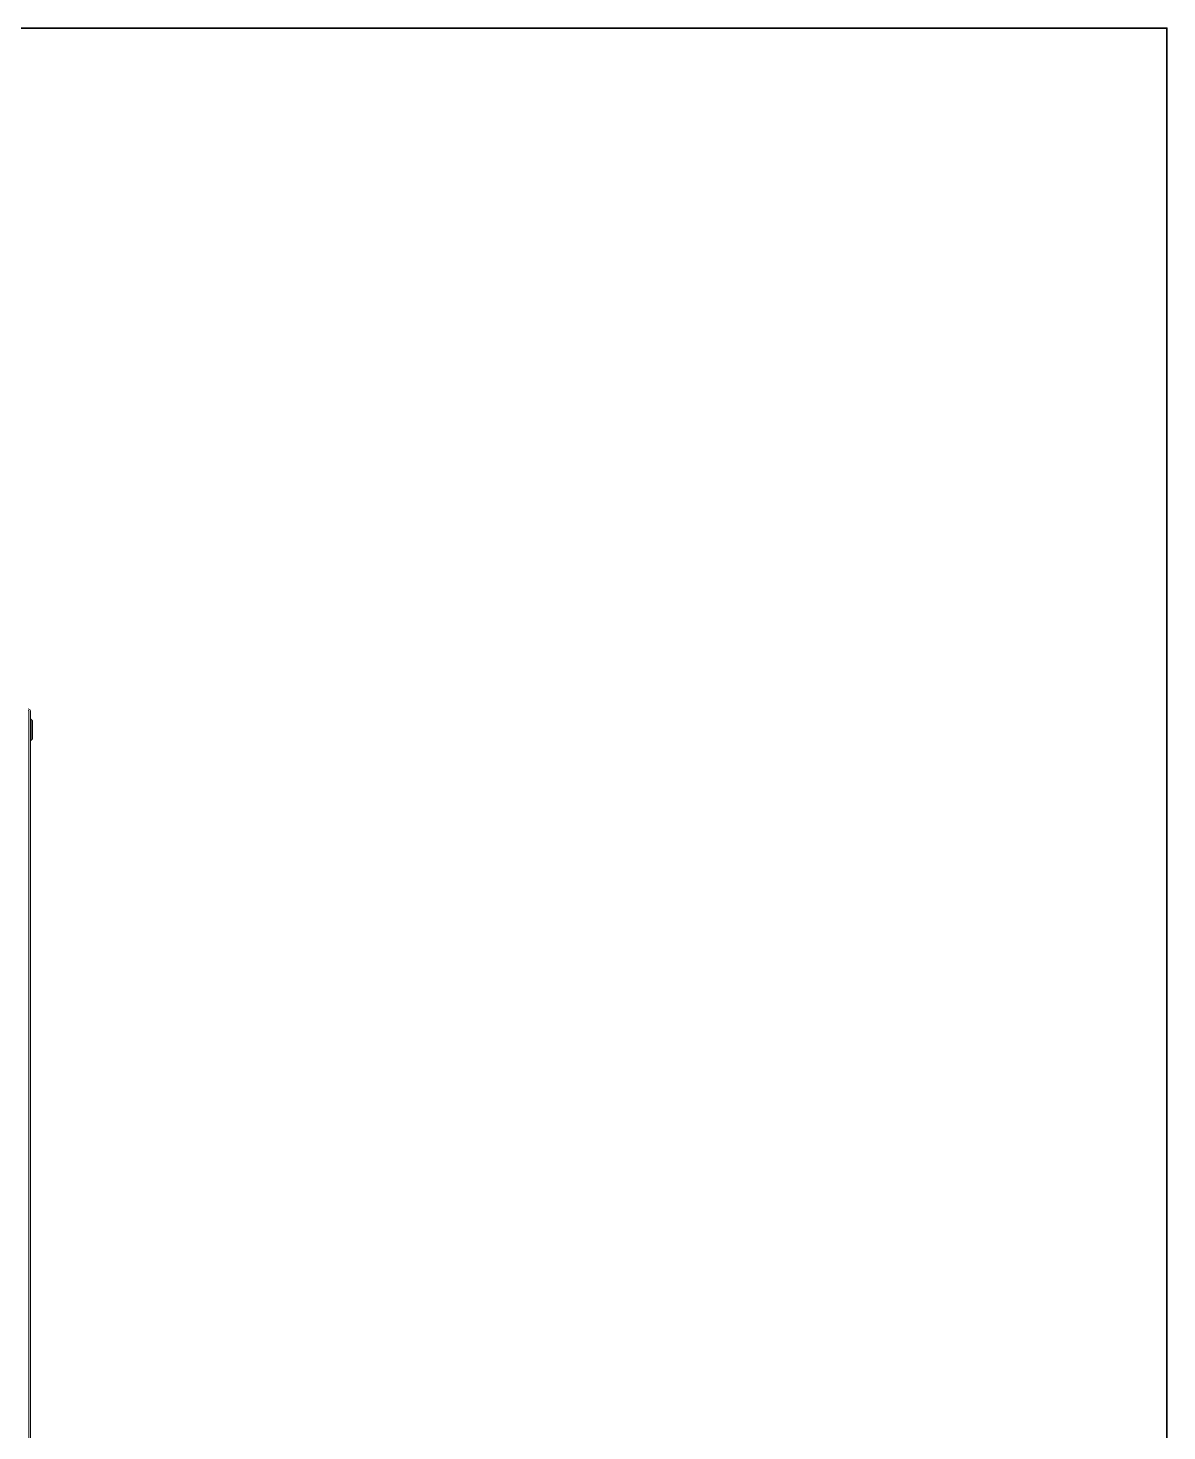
# Model space of a CAD drawing. Header units: millimetres. Extents: x 0 to 4000, y 0 to 2720.
# Drawn here: x 2896 to 4000, y 1360 to 2720 of the extents above; entities that cross this region are included whole.
import ezdxf

# ---------------------------------------------------------------- set-up
doc = ezdxf.new("R2010")
doc.units = ezdxf.units.MM
for name, color, linetype, lineweight in [('EPLAN201', 73, 'Continuous', 5), ('EPLAN451', 73, 'Continuous', 5), ('EPLAN452', 73, 'Continuous', 5), ('KASTEN', 1, 'Continuous', 0)]:
    doc.layers.add(name, color=color, linetype=linetype, lineweight=lineweight)
doc.styles.add('Tahoma', font='')
doc.styles.get('Tahoma').set_extended_font_data('Tahoma')

# ---------------------------------------------------------------- blocks, each defined once
blk = doc.blocks.new('EPLFRAME')
at = {"layer": 'EPLAN201', "linetype": 'Continuous', "lineweight": 35, "ltscale": 4}
blk.add_lwpolyline([(0, 0), (4000, 0), (4000, 2720), (0, 2720)], close=True, dxfattribs=at)
at = {"layer": 'EPLAN451', "color": 73, "style": 'Tahoma'}
for tag, p, height in [('14_10000', (3537.3, 153.7), 22.6), ('14_10011', (1180, 115), 31.6), ('14_10021', (3700, 108), 16.3), ('14_3010', (3500, 68), 16.3)]:
    blk.add_attdef(tag, p, '', height=height, dxfattribs=at)
at = {"layer": 'EPLAN452', "color": 73, "style": 'Tahoma'}
for tag, p, height in [('4_11011', (2320, 115), 31.6), ('4_11020', (3500, 108), 16.3), ('4_11024', (3700, 67.9), 16.3), ('4_11042', (3500, 15), 22.6), ('4_11043', (3720.1, 15), 22.6)]:
    blk.add_attdef(tag, p, '', height=height, dxfattribs=at)

msp = doc.modelspace()

# ---------------------------------------------------------------- linework, layer by layer
at = {"layer": 'KASTEN', "color": 1, "linetype": 'Continuous'}
for p, q in [((2896.5, 862.3), (2896.5, 2057.7)), ((2898, 862.3), (2898, 2057.7))]:
    msp.add_line(p, q, dxfattribs=at)
at = {"layer": 'KASTEN', "linetype": 'Continuous', "lineweight": 0, "ltscale": 20}
for p, q in [((2899.5, 2049), (2898, 2050.5)), ((2899.5, 2030.4), (2899.5, 2049)), ((2900, 2047.8), (2900, 2031.6)), ((2898, 2028.9), (2899.5, 2030.4))]:
    msp.add_line(p, q, dxfattribs=at)
at = {"layer": 'KASTEN', "color": 1, "linetype": 'Continuous'}
for radius in [2.3, 0.8]:
    msp.add_arc((2895.7, 2057.7), radius, 360, 90, dxfattribs=at)
at = {"layer": 'KASTEN', "linetype": 'Continuous', "lineweight": 0, "ltscale": 400}
for centre, radius, start, end in [((2898.2, 2050.6), 0.2, 180, 225), ((2898.3, 2047.8), 1.7, 360, 45), ((2898.2, 2028.8), 0.2, 135, 180), ((2898.3, 2031.6), 1.7, 315, 360)]:
    msp.add_arc(centre, radius, start, end, dxfattribs=at)

# ---------------------------------------------------------------- block references
msp.add_blockref('EPLFRAME', (0, 0))

doc.saveas('drawing.dxf')
